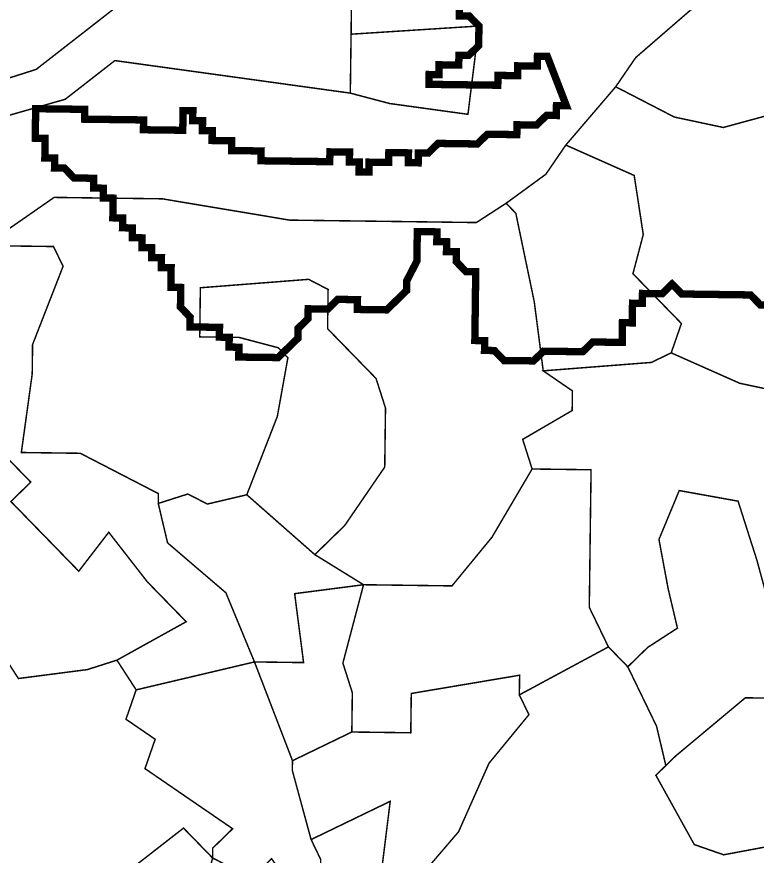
# Model space of a CAD drawing. Header units: metres. Extents: x 259278 to 277237, y 2171369 to 2185379.
# Drawn here: x 266643.8 to 266942.6, y 2171846.2 to 2172184.9 of the extents above; entities that cross this region are included whole.
import ezdxf

# ---------------------------------------------------------------- set-up
doc = ezdxf.new("R2010")
doc.units = ezdxf.units.M
doc.header["$MEASUREMENT"] = 0
doc.layers.add('HAZARDS LINE', color=1, linetype='Continuous')
doc.layers.add('SURVEY PLOT BOUNDARY', color=35, linetype='Continuous')

msp = doc.modelspace()

# ---------------------------------------------------------------- linework, layer by layer
at = {"layer": 'HAZARDS LINE', "lineweight": 18, "const_width": 2.97}
msp.add_lwpolyline([(266951.73, 2172068.54), (266943.8, 2172068.65), (266939.89, 2172072.66), (266912.14, 2172073.03), (266908.22, 2172077.04), (266904.21, 2172073.13), (266896.28, 2172073.23), (266896.23, 2172069.27), (266892.26, 2172069.32), (266892.16, 2172061.39), (266888.2, 2172061.44), (266888.09, 2172053.51), (266876.2, 2172053.67), (266872.18, 2172049.75), (266856.33, 2172049.96), (266852.31, 2172046.05), (266840.42, 2172046.2), (266836.51, 2172050.22), (266832.54, 2172050.27), (266832.59, 2172054.23), (266828.63, 2172054.28), (266828.79, 2172066.18), (266828.84, 2172070.14), (266828.89, 2172074.11), (266828.99, 2172082.04), (266825.03, 2172082.09), (266821.11, 2172086.11), (266821.17, 2172090.07), (266817.2, 2172090.12), (266817.25, 2172094.09), (266813.29, 2172094.14), (266813.34, 2172098.1), (266809.38, 2172098.16), (266805.41, 2172098.21), (266805.36, 2172094.24), (266805.31, 2172090.28), (266805.26, 2172086.31), (266801.19, 2172078.43), (266801.14, 2172074.47), (266797.12, 2172070.56), (266793.11, 2172066.64), (266789.14, 2172066.7), (266785.18, 2172066.75), (266781.21, 2172066.8), (266781.27, 2172070.76), (266777.3, 2172070.81), (266773.34, 2172070.87), (266769.32, 2172066.95), (266765.36, 2172067), (266761.39, 2172067.06), (266761.34, 2172063.09), (266757.33, 2172059.18), (266757.28, 2172055.21), (266753.26, 2172051.3), (266749.24, 2172047.39), (266745.28, 2172047.44), (266741.32, 2172047.49), (266737.35, 2172047.54), (266733.39, 2172047.59), (266733.44, 2172051.56), (266729.47, 2172051.61), (266729.53, 2172055.57), (266725.56, 2172055.63), (266725.61, 2172059.59), (266721.65, 2172059.64), (266717.68, 2172059.69), (266713.72, 2172059.75), (266713.77, 2172063.71), (266709.86, 2172067.73), (266709.91, 2172071.69), (266709.96, 2172075.66), (266706, 2172075.71), (266706.05, 2172079.67), (266706.1, 2172083.64), (266702.14, 2172083.69), (266702.19, 2172087.65), (266698.23, 2172087.71), (266698.28, 2172091.67), (266694.31, 2172091.72), (266694.36, 2172095.69), (266690.4, 2172095.74), (266690.45, 2172099.7), (266686.49, 2172099.75), (266686.54, 2172103.72), (266682.57, 2172103.77), (266682.63, 2172107.74), (266682.68, 2172111.7), (266678.71, 2172111.75), (266678.77, 2172115.72), (266674.8, 2172115.77), (266674.85, 2172119.73), (266670.89, 2172119.79), (266666.92, 2172119.84), (266663.01, 2172123.85), (266659.05, 2172123.9), (266659.1, 2172127.87), (266655.14, 2172127.92), (266655.19, 2172131.89), (266655.24, 2172135.85), (266651.27, 2172135.9), (266651.33, 2172139.87), (266651.38, 2172143.83), (266651.43, 2172147.8), (266655.39, 2172147.75), (266659.36, 2172147.69), (266663.32, 2172147.64), (266667.29, 2172147.59), (266671.25, 2172147.54), (266671.2, 2172143.57), (266675.16, 2172143.52), (266679.13, 2172143.47), (266683.09, 2172143.42), (266687.05, 2172143.37), (266691.02, 2172143.32), (266694.98, 2172143.26), (266694.93, 2172139.3), (266698.9, 2172139.25), (266702.86, 2172139.2), (266706.82, 2172139.15), (266710.79, 2172139.09), (266710.84, 2172143.06), (266710.89, 2172147.02), (266714.86, 2172146.97), (266714.8, 2172143.01), (266718.77, 2172142.96), (266718.72, 2172138.99), (266722.68, 2172138.94), (266722.63, 2172134.97), (266726.59, 2172134.92), (266730.56, 2172134.87), (266730.51, 2172130.91), (266734.47, 2172130.85), (266738.43, 2172130.8), (266742.4, 2172130.75), (266742.35, 2172126.79), (266746.31, 2172126.73), (266750.28, 2172126.68), (266754.24, 2172126.63), (266758.2, 2172126.58), (266762.17, 2172126.53), (266766.13, 2172126.48), (266770.1, 2172126.43), (266770.15, 2172130.39), (266774.11, 2172130.34), (266778.08, 2172130.29), (266778.02, 2172126.32), (266781.99, 2172126.27), (266781.94, 2172122.31), (266785.9, 2172122.25), (266785.95, 2172126.22), (266789.92, 2172126.17), (266793.88, 2172126.12), (266793.93, 2172130.08), (266797.9, 2172130.03), (266801.86, 2172129.98), (266801.81, 2172126.01), (266805.77, 2172125.96), (266805.83, 2172129.93), (266809.79, 2172129.87), (266813.81, 2172133.79), (266817.77, 2172133.74), (266821.73, 2172133.68), (266825.7, 2172133.63), (266829.66, 2172133.58), (266833.68, 2172137.49), (266837.64, 2172137.44), (266841.61, 2172137.39), (266845.57, 2172137.34), (266845.62, 2172141.3), (266849.59, 2172141.25), (266853.55, 2172141.2), (266857.57, 2172145.11), (266861.53, 2172145.06), (266861.58, 2172149.03), (266865.55, 2172148.98), (266857.88, 2172168.9), (266853.91, 2172168.95), (266853.86, 2172164.99), (266849.9, 2172165.04), (266845.93, 2172165.09), (266845.88, 2172161.13), (266841.92, 2172161.18), (266837.95, 2172161.23), (266837.9, 2172157.27), (266833.94, 2172157.32), (266829.97, 2172157.37), (266826.01, 2172157.42), (266822.04, 2172157.47), (266818.08, 2172157.52), (266814.12, 2172157.58), (266810.15, 2172157.63), (266810.2, 2172161.59), (266814.17, 2172161.54), (266814.22, 2172165.51), (266818.18, 2172165.45), (266822.15, 2172165.4), (266822.2, 2172169.37), (266826.16, 2172169.32), (266830.18, 2172173.23), (266830.23, 2172177.19), (266830.28, 2172181.16), (266826.37, 2172185.17), (266822.4, 2172185.23), (266822.46, 2172189.19)], dxfattribs=at)
at = {"layer": 'SURVEY PLOT BOUNDARY', "lineweight": 18, "const_width": 0.595}
for points in [[(266984.63, 2172159.32), (266964.75, 2172155.62), (266956.72, 2172147.79), (266928.87, 2172140.22), (266909.1, 2172144.44), (266885.47, 2172156.65), (266893.55, 2172168.44), (266929.64, 2172199.69), (266949.67, 2172215.29), (266969.6, 2172222.97)], [(266687.93, 2172210.77), (266771.33, 2172221.58), (266782.97, 2172201.6), (266798.83, 2172201.4), (266778.9, 2172193.72), (266755.07, 2172190.07), (266743.38, 2172206.08), (266727.47, 2172202.32), (266691.69, 2172194.86), (266651.64, 2172163.66), (266615.8, 2172152.23), (266604.37, 2172188.06), (266612.41, 2172195.89), (266636.29, 2172203.51), (266636.5, 2172219.37), (266664.3, 2172222.97), (266676.09, 2172214.89)], [(266778.9, 2172193.72), (266778.7, 2172177.86), (266778.39, 2172154.08), (266683.4, 2172167.21), (266663.37, 2172151.61), (266623.58, 2172140.23), (266615.8, 2172152.23), (266651.64, 2172163.66), (266691.69, 2172194.86), (266727.47, 2172202.32), (266743.38, 2172206.08), (266755.07, 2172190.07)], [(266778.39, 2172154.08), (266778.7, 2172177.86), (266830.28, 2172181.16), (266825.85, 2172145.53), (266794.19, 2172149.9)], [(266956.72, 2172147.79), (266964.39, 2172127.86), (266960.38, 2172123.95), (266963.57, 2172064.42), (266959.5, 2172056.55), (266955.23, 2172032.81), (266935.46, 2172037.03), (266907.86, 2172049.29), (266911.98, 2172061.13), (266892.42, 2172081.21), (266896.59, 2172097.02), (266892.93, 2172120.86), (266865.34, 2172133.12), (266885.47, 2172156.65), (266909.1, 2172144.44), (266928.87, 2172140.22)], [(266907.86, 2172049.29), (266899.88, 2172045.43), (266856.22, 2172042.03), (266852.62, 2172069.83), (266845.16, 2172105.62), (266841.25, 2172109.64), (266857.26, 2172121.33), (266865.34, 2172133.12), (266892.93, 2172120.86), (266896.59, 2172097.02), (266892.42, 2172081.21), (266911.98, 2172061.13)], [(266841.25, 2172109.64), (266845.16, 2172105.62), (266852.62, 2172069.83), (266856.22, 2172042.03), (266868.01, 2172033.94), (266867.91, 2172026.02), (266847.94, 2172014.38), (266851.74, 2172002.43), (266835.53, 2171974.89), (266819.41, 2171955.27), (266783.73, 2171955.73), (266764.07, 2171967.88), (266776.12, 2171979.62), (266792.28, 2172003.21), (266792.59, 2172027), (266788.78, 2172038.94), (266769.22, 2172059.02), (266769.43, 2172074.88), (266761.55, 2172078.95), (266717.89, 2172075.55), (266717.63, 2172055.73), (266733.49, 2172055.52), (266749.3, 2172051.35), (266753.21, 2172047.34), (266748.93, 2172023.6), (266736.63, 2171992.03), (266720.72, 2171988.28), (266712.84, 2171992.34), (266700.9, 2171988.53), (266700.95, 2171992.5), (266669.44, 2172008.77), (266645.66, 2172009.08), (266650.04, 2172040.75), (266650.19, 2172052.64), (266662.5, 2172084.21), (266658.63, 2172092.19), (266630.89, 2172092.55), (266658.89, 2172112.01), (266674.75, 2172111.8), (266702.5, 2172111.44), (266753.93, 2172102.84), (266797.54, 2172102.28), (266829.25, 2172101.86)], [(266764.07, 2171967.88), (266736.63, 2171992.03), (266748.93, 2172023.6), (266753.21, 2172047.34), (266749.3, 2172051.35), (266733.49, 2172055.52), (266717.63, 2172055.73), (266717.89, 2172075.55), (266761.55, 2172078.95), (266769.43, 2172074.88), (266769.22, 2172059.02), (266788.78, 2172038.94), (266792.59, 2172027), (266792.28, 2172003.21), (266776.12, 2171979.62)], [(266882.53, 2171930.65), (266846.59, 2171911.29), (266846.7, 2171919.22), (266802.99, 2171911.86), (266802.78, 2171896), (266779, 2171896.31), (266779.2, 2171912.17), (266775.39, 2171924.12), (266779.56, 2171939.92), (266783.73, 2171955.73), (266819.41, 2171955.27), (266835.53, 2171974.89), (266851.74, 2172002.43), (266875.53, 2172002.12), (266875.37, 2171990.23), (266874.81, 2171946.62)], [(266950.02, 2171937.71), (266949.66, 2171909.95), (266937.77, 2171910.11), (266909.71, 2171886.68), (266905.69, 2171882.77), (266901.94, 2171898.68), (266890.35, 2171922.62), (266898.39, 2171930.45), (266910.38, 2171938.22), (266906.62, 2171954.13), (266902.92, 2171974.01), (266911.1, 2171993.73), (266934.84, 2171989.45), (266942.46, 2171965.56)], [(266764.07, 2171967.88), (266783.73, 2171955.73), (266755.93, 2171952.13), (266759.54, 2171924.32), (266739.72, 2171924.58), (266728.18, 2171952.49), (266704.66, 2171972.62), (266700.9, 2171988.53), (266712.84, 2171992.34), (266720.72, 2171988.28), (266736.63, 2171992.03)], [(267013.91, 2171972.56), (267013.6, 2171948.77), (266997.65, 2171941.05), (267005.32, 2171921.12), (266997.23, 2171909.33), (266988.84, 2171873.75), (266968.97, 2171870.05), (266953.01, 2171862.32), (266948.89, 2171850.48), (266929.02, 2171846.77), (266917.17, 2171850.89), (266901.68, 2171878.85), (266905.69, 2171882.77), (266909.71, 2171886.68), (266937.77, 2171910.11), (266949.66, 2171909.95), (266950.02, 2171937.71), (266973.96, 2171949.29), (266982.05, 2171961.08), (267002.02, 2171972.72)], [(266779, 2171896.31), (266755.06, 2171884.73), (266739.72, 2171924.58), (266759.54, 2171924.32), (266755.93, 2171952.13), (266783.73, 2171955.73), (266779.56, 2171939.92), (266775.39, 2171924.12), (266779.2, 2171912.17)], [(266755.06, 2171884.73), (266755, 2171880.76), (266762.57, 2171852.91), (266766.43, 2171844.92), (266766.17, 2171825.1), (266758.3, 2171829.17), (266746.61, 2171845.18), (266738.58, 2171837.36), (266722.83, 2171845.49), (266722.88, 2171849.46), (266730.91, 2171857.28), (266695.54, 2171881.54), (266699.66, 2171893.38), (266687.87, 2171901.46), (266691.99, 2171913.31), (266739.72, 2171924.58)], [(266846.59, 2171911.29), (266850.45, 2171903.31), (266834.34, 2171883.69), (266822.09, 2171856.1), (266801.96, 2171832.57), (266805.61, 2171808.72), (266805.56, 2171804.76), (266785.74, 2171805.02), (266790.06, 2171832.72), (266794.49, 2171868.35), (266762.57, 2171852.91), (266755, 2171880.76), (266755.06, 2171884.73), (266779, 2171896.31), (266802.78, 2171896), (266802.99, 2171911.86), (266846.7, 2171919.22)], [(266742.29, 2171817.48), (266738.58, 2171837.36), (266746.61, 2171845.18), (266758.3, 2171829.17), (266766.17, 2171825.1), (266766.43, 2171844.92), (266762.57, 2171852.91), (266794.49, 2171868.35), (266790.06, 2171832.72), (266785.74, 2171805.02)], [(266722.83, 2171845.49), (266714.49, 2171813.88), (266722.21, 2171797.91), (266714.02, 2171778.19), (266694.25, 2171782.42), (266686.38, 2171786.48), (266674.79, 2171810.43), (266691.06, 2171841.94), (266711.09, 2171857.54)]]:
    msp.add_lwpolyline(points, close=True, dxfattribs=at)
for points in [[(266929.64, 2172199.69), (266893.55, 2172168.44), (266885.47, 2172156.65), (266865.34, 2172133.12), (266857.26, 2172121.33), (266841.25, 2172109.64), (266829.25, 2172101.86), (266797.54, 2172102.28), (266753.93, 2172102.84), (266702.5, 2172111.44), (266674.75, 2172111.8), (266658.89, 2172112.01), (266630.89, 2172092.55), (266626.92, 2172092.6), (266607.05, 2172088.89), (266595.26, 2172096.98), (266583.73, 2172124.89), (266592.07, 2172156.5), (266576.73, 2172196.35)], [(266604.37, 2172188.06), (266615.8, 2172152.23), (266623.58, 2172140.23), (266663.37, 2172151.61), (266683.4, 2172167.21), (266778.39, 2172154.08), (266794.19, 2172149.9), (266825.85, 2172145.53), (266830.28, 2172181.16), (266778.7, 2172177.86), (266778.9, 2172193.72)], [(266630.89, 2172092.55), (266658.63, 2172092.19), (266662.5, 2172084.21), (266650.19, 2172052.64), (266650.04, 2172040.75), (266645.66, 2172009.08), (266669.44, 2172008.77), (266700.95, 2171992.5), (266700.9, 2171988.53), (266704.66, 2171972.62), (266728.18, 2171952.49), (266739.72, 2171924.58), (266691.99, 2171913.31), (266684.22, 2171925.3), (266712.17, 2171940.8), (266696.52, 2171956.87), (266680.92, 2171976.9), (266668.82, 2171961.19), (266641.44, 2171989.31), (266649.47, 2171997.13), (266629.91, 2172017.22)], [(266950.02, 2171937.71), (266942.46, 2171965.56), (266934.84, 2171989.45), (266911.1, 2171993.73), (266902.92, 2171974.01), (266906.62, 2171954.13), (266910.38, 2171938.22), (266898.39, 2171930.45), (266890.35, 2171922.62), (266882.53, 2171930.65), (266874.81, 2171946.62), (266875.37, 2171990.23), (266875.53, 2172002.12), (266851.74, 2172002.43), (266847.94, 2172014.38), (266867.91, 2172026.02), (266868.01, 2172033.94), (266856.22, 2172042.03), (266899.88, 2172045.43), (266907.86, 2172049.29), (266935.46, 2172037.03), (266955.23, 2172032.81)], [(266629.91, 2172017.22), (266649.47, 2171997.13), (266641.44, 2171989.31), (266668.82, 2171961.19), (266680.92, 2171976.9), (266696.52, 2171956.87), (266712.17, 2171940.8), (266684.22, 2171925.3), (266672.27, 2171921.49), (266644.47, 2171917.89), (266636.7, 2171929.89)], [(266636.7, 2171929.89), (266644.47, 2171917.89), (266672.27, 2171921.49), (266684.22, 2171925.3), (266691.99, 2171913.31), (266687.87, 2171901.46), (266699.66, 2171893.38), (266695.54, 2171881.54), (266730.91, 2171857.28), (266722.88, 2171849.46), (266722.83, 2171845.49), (266711.09, 2171857.54), (266691.06, 2171841.94)], [(266947.49, 2171743.43), (266931.02, 2171696.06), (266811.53, 2171653.99), (266769, 2171737.82), (266737.7, 2171769.95), (266746.15, 2171809.5), (266742.29, 2171817.48), (266785.74, 2171805.02), (266805.56, 2171804.76), (266805.61, 2171808.72), (266801.96, 2171832.57), (266822.09, 2171856.1), (266834.34, 2171883.69), (266850.45, 2171903.31), (266846.59, 2171911.29), (266882.53, 2171930.65), (266890.35, 2171922.62), (266901.94, 2171898.68), (266905.69, 2171882.77), (266901.68, 2171878.85), (266917.17, 2171850.89), (266929.02, 2171846.77), (266948.89, 2171850.48)]]:
    msp.add_lwpolyline(points, dxfattribs=at)

doc.saveas('drawing.dxf')
